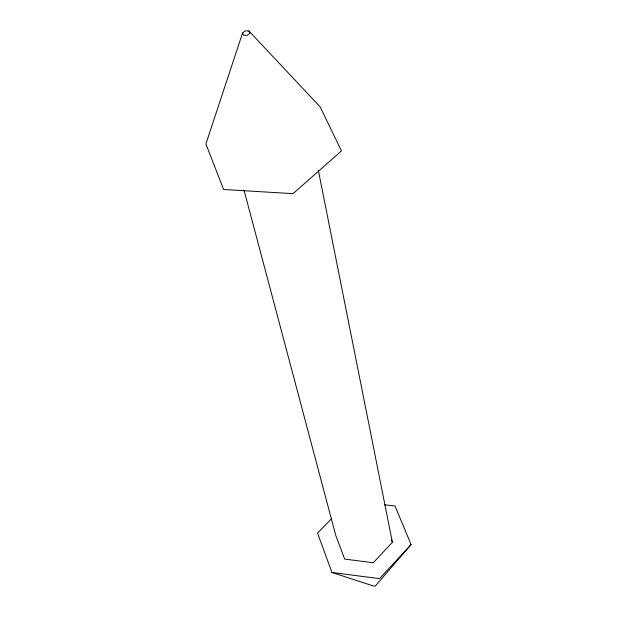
<?xml version="1.0" encoding="UTF-8"?>
<svg xmlns="http://www.w3.org/2000/svg" width="617" height="617" viewBox="0 0 617 617"><rect width="100%" height="100%" fill="white"/><g stroke="black" fill="none" stroke-linecap="round" stroke-linejoin="round"><path stroke-width="0.93" d="M242.581 32.963L205.901 143.931L223.616 189.496L293.013 193.661L341.479 150.926L320.161 106.895L248.882 30.958L245.227 30.85L242.581 32.963L243.584 35.2L247.255 35.308L249.9 33.187L248.882 30.958M384.707 504.814L395.034 506.009L411.099 544.572L375.229 586.15L373.03 585.865L331.969 572.491L317.547 533.142L331.607 518.642M411.099 544.572L379.509 578.63L331.969 572.491M318.333 170.284L392.397 542.289L373.277 562.712L344.672 559.095L335.748 535.363L243.977 189.974M391.34 539.682L392.397 542.289"/></g></svg>
